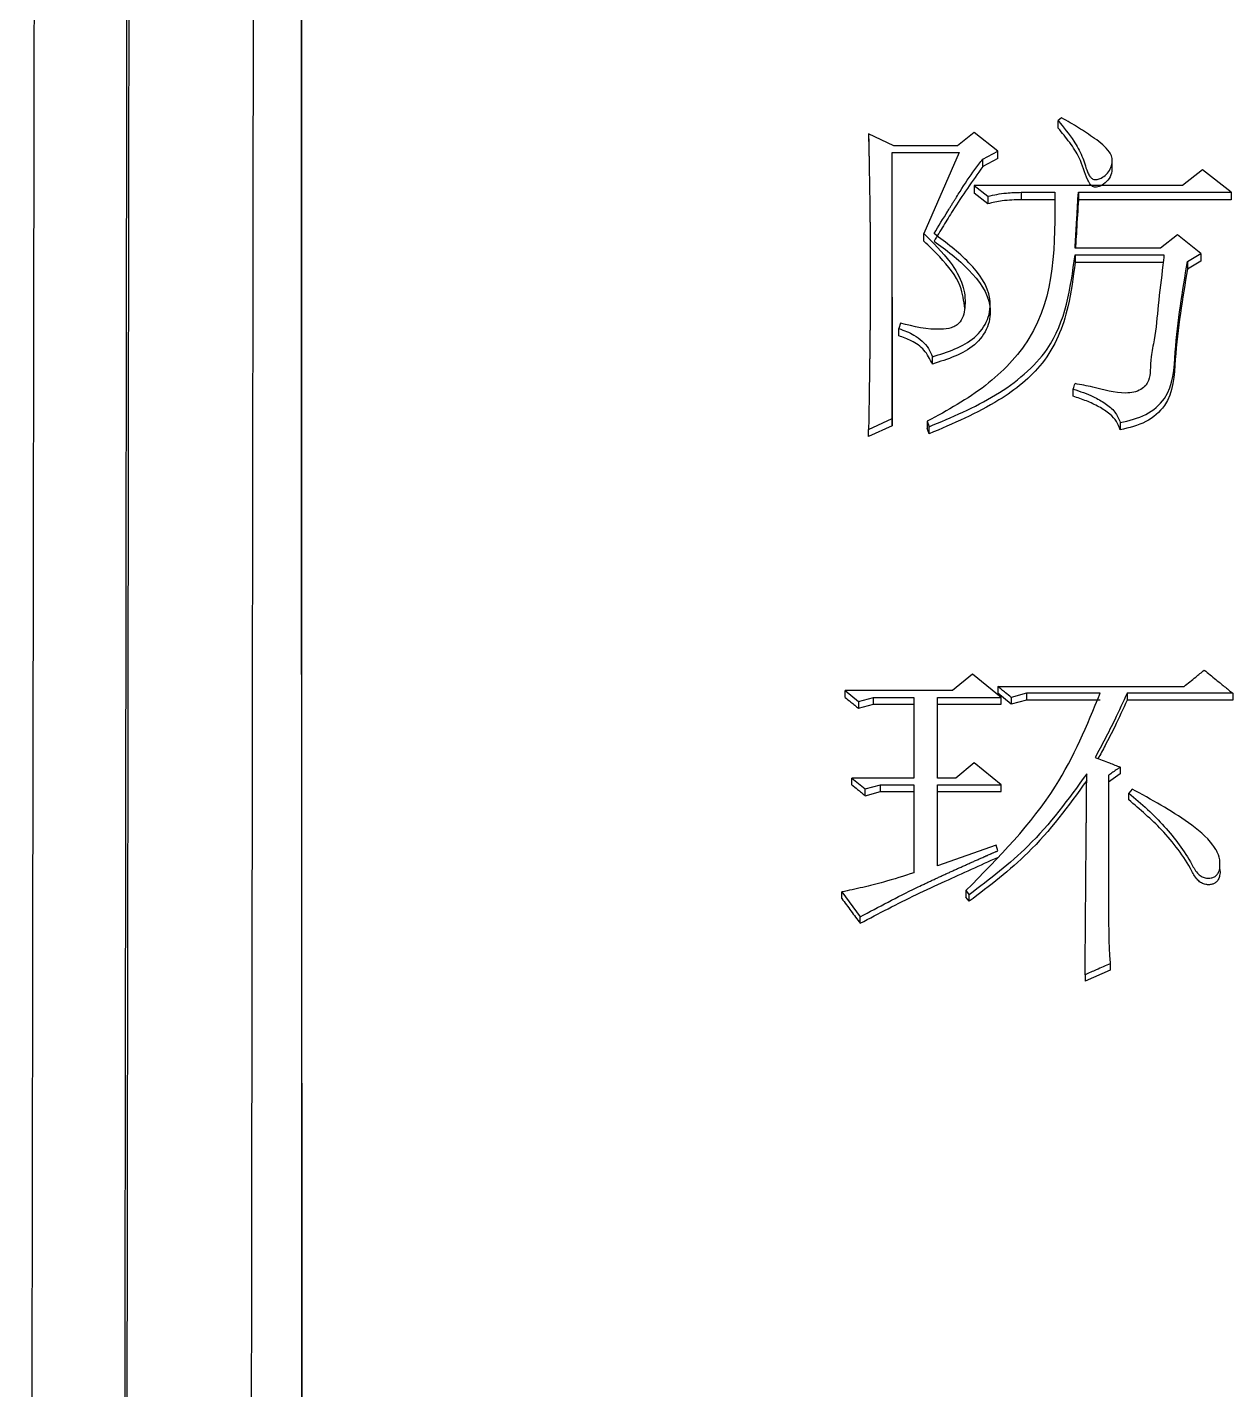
# Model space of a CAD drawing. Header units: millimetres. Extents: x 5659 to 7608, y 3628 to 5007.
# Drawn here: x 6097.13 to 6104.9, y 4800.38 to 4809.16 of the extents above; entities that cross this region are included whole.
import ezdxf

# ---------------------------------------------------------------- set-up
doc = ezdxf.new("R2010")
doc.units = ezdxf.units.MM

msp = doc.modelspace()

# ---------------------------------------------------------------- linework, layer by layer
at = {"color": 7, "linetype": 'Continuous', "lineweight": 25}
for p, q in [((6103.7955, 4808.5787), (6103.7737, 4808.5615)), ((6102.7137, 4808.399), (6102.5514, 4808.476)), ((6102.5514, 4808.476), (6102.5514, 4808.4274)), ((6103.2329, 4808.4846), (6103.1248, 4808.399)), ((6103.3844, 4808.3648), (6103.2329, 4808.4846)), ((6102.7029, 4808.3562), (6103.1356, 4808.3562)), ((6102.7029, 4806.6405), (6102.7029, 4808.3562)), ((6102.7029, 4808.3077), (6102.7029, 4808.3562)), ((6103.1248, 4808.399), (6102.7137, 4808.399)), ((6103.1356, 4808.3562), (6102.9084, 4807.8328)), ((6103.287, 4808.3134), (6103.3844, 4808.3648)), ((6103.3844, 4808.3163), (6103.3844, 4808.3648)), ((6103.3844, 4808.3163), (6103.287, 4808.265)), ((6103.287, 4808.265), (6103.287, 4808.3134)), ((6104.1215, 4808.2494), (6104.1215, 4808.2982)), ((6104.7041, 4808.2449), (6104.5743, 4808.142)), ((6104.888, 4808.0991), (6104.7041, 4808.2449)), ((6103.2329, 4808.142), (6103.3195, 4808.0733)), ((6104.5743, 4808.142), (6103.2329, 4808.142)), ((6103.2329, 4808.142), (6103.2329, 4808.0937)), ((6103.3195, 4808.0252), (6103.2329, 4808.0937)), ((6103.3195, 4808.0733), (6103.3195, 4808.0252)), ((6103.5358, 4808.0991), (6103.7522, 4808.0991)), ((6103.5358, 4808.0991), (6103.5358, 4808.0509)), ((6103.9036, 4808.0991), (6104.888, 4808.0991)), ((6103.9036, 4808.0991), (6103.9036, 4808.0509)), ((6104.888, 4808.0991), (6104.888, 4808.0509)), ((6103.7522, 4808.0509), (6103.5358, 4808.0509)), ((6104.888, 4808.0509), (6103.9036, 4808.0509)), ((6102.9084, 4807.785), (6102.9084, 4807.8328)), ((6104.5418, 4807.8242), (6104.4337, 4807.7382)), ((6104.6933, 4807.7037), (6104.5418, 4807.8242)), ((6104.4337, 4807.7382), (6103.882, 4807.7382)), ((6103.882, 4807.6951), (6104.4553, 4807.6951)), ((6104.4553, 4807.6475), (6103.882, 4807.6475)), ((6104.6067, 4807.6521), (6104.6933, 4807.7037)), ((6104.6933, 4807.6561), (6104.6067, 4807.6045)), ((6104.6067, 4807.6521), (6104.6067, 4807.6045)), ((6104.6933, 4807.7037), (6104.6933, 4807.6561)), ((6102.7029, 4807.4224), (6102.7029, 4806.5942)), ((6103.3358, 4807.327), (6103.3358, 4807.3743)), ((6102.757, 4807.2553), (6102.7462, 4807.2207)), ((6102.7462, 4807.1737), (6102.7462, 4807.2207)), ((6102.9625, 4806.9924), (6102.9625, 4807.0392)), ((6103.8712, 4806.7848), (6103.8712, 4806.8313)), ((6102.5515, 4806.571), (6102.7029, 4806.6405)), ((6102.7029, 4806.5942), (6102.5515, 4806.5248)), ((6102.7029, 4806.5942), (6102.7029, 4806.6405)), ((6102.9301, 4806.6231), (6102.9409, 4806.5884)), ((6102.9409, 4806.5422), (6102.9409, 4806.5884)), ((6104.1741, 4806.6144), (6104.1741, 4806.5682)), ((6102.5515, 4806.5248), (6102.5515, 4806.571)), ((6102.9409, 4806.5422), (6102.9301, 4806.5769)), ((6103.2222, 4804.9934), (6103.0924, 4804.8879)), ((6103.4061, 4804.8439), (6103.2222, 4804.9934)), ((6103.3844, 4804.9143), (6104.5851, 4804.9143)), ((6103.3844, 4804.9143), (6103.3844, 4804.8703)), ((6102.4, 4804.8879), (6102.4866, 4804.8175)), ((6103.0924, 4804.8879), (6102.4, 4804.8879)), ((6102.4, 4804.8439), (6102.4, 4804.8879)), ((6102.4866, 4804.8175), (6102.5839, 4804.8439)), ((6102.5839, 4804.8439), (6102.8436, 4804.8439)), ((6102.5839, 4804.8), (6102.5839, 4804.8439)), ((6102.8436, 4804.8439), (6102.8436, 4804.324)), ((6102.995, 4804.8439), (6103.4061, 4804.8439)), ((6102.995, 4804.324), (6102.995, 4804.8439)), ((6102.995, 4804.8), (6102.995, 4804.8439)), ((6103.471, 4804.8), (6103.3844, 4804.8703)), ((6103.5683, 4804.8703), (6103.471, 4804.8439)), ((6103.471, 4804.8439), (6103.471, 4804.8)), ((6103.5683, 4804.8263), (6103.471, 4804.8)), ((6104.0442, 4804.8703), (6103.5683, 4804.8703)), ((6104.0442, 4804.8264), (6103.5683, 4804.8263)), ((6104.8988, 4804.8703), (6104.2174, 4804.8703)), ((6104.2174, 4804.8703), (6104.2174, 4804.8264)), ((6104.8988, 4804.8264), (6104.2174, 4804.8264)), ((6102.4866, 4804.8175), (6102.4866, 4804.7736)), ((6102.4866, 4804.7736), (6102.5839, 4804.8)), ((6102.5839, 4804.8), (6102.8436, 4804.8)), ((6102.995, 4804.324), (6102.995, 4804.8)), ((6102.995, 4804.8), (6103.4061, 4804.8)), ((6103.233, 4804.4211), (6103.114, 4804.324)), ((6103.4061, 4804.2799), (6103.233, 4804.4211)), ((6104.1741, 4804.3946), (6104.1741, 4804.3513)), ((6102.4433, 4804.324), (6102.5299, 4804.2534)), ((6102.8436, 4804.324), (6102.4433, 4804.324)), ((6102.4433, 4804.2808), (6102.4433, 4804.324)), ((6103.114, 4804.324), (6102.995, 4804.324)), ((6104.1741, 4804.3513), (6104.0984, 4804.2984)), ((6104.0984, 4804.3417), (6104.0984, 4803.4208)), ((6104.0984, 4804.3417), (6104.0984, 4804.2984)), ((6104.0984, 4804.2984), (6104.0984, 4803.4207)), ((6102.5299, 4804.2534), (6102.6272, 4804.2799)), ((6102.5299, 4804.2102), (6102.5299, 4804.2534)), ((6102.5299, 4804.2102), (6102.6272, 4804.2367)), ((6102.6272, 4804.2799), (6102.8436, 4804.2799)), ((6102.6272, 4804.2367), (6102.6272, 4804.2799)), ((6102.6272, 4804.2367), (6102.8436, 4804.2367)), ((6102.8436, 4804.2799), (6102.8436, 4803.7136)), ((6102.995, 4804.2799), (6103.4061, 4804.2799)), ((6102.995, 4803.758), (6102.995, 4804.2799)), ((6102.995, 4804.2367), (6102.995, 4804.2799)), ((6102.995, 4803.758), (6102.995, 4804.2367)), ((6102.995, 4804.2367), (6103.4061, 4804.2367)), ((6104.2283, 4804.1839), (6104.2283, 4804.227)), ((6103.3736, 4803.8908), (6102.995, 4803.758)), ((6103.3844, 4803.8554), (6103.3736, 4803.8908)), ((6104.7875, 4803.8624), (6104.7875, 4803.8681)), ((6103.1789, 4803.5984), (6103.2005, 4803.5718)), ((6103.1789, 4803.5984), (6103.1789, 4803.5561)), ((6102.3784, 4803.5895), (6102.4974, 4803.4297)), ((6102.3784, 4803.5472), (6102.3784, 4803.5895)), ((6103.2005, 4803.5296), (6103.1789, 4803.5561)), ((6103.2005, 4803.5296), (6103.2005, 4803.5718)), ((6102.4974, 4803.3876), (6102.4974, 4803.4297)), ((6104.1092, 4803.0857), (6103.9469, 4803.0146)), ((6104.1092, 4803.1274), (6104.1092, 4803.0857)), ((6103.9469, 4803.0562), (6103.9469, 4803.0146))]:
    msp.add_line(p, q, dxfattribs=at)
at = {"color": 7, "linetype": 'Continuous', "lineweight": 25, "flags": 128}
for points in [[(6103.7737, 4808.5127), (6103.7737, 4808.5298), (6103.7737, 4808.5457), (6103.7737, 4808.5615)], [(6103.882, 4807.6951), (6103.882, 4807.6756), (6103.882, 4807.6475)], [(6102.9301, 4806.6231), (6102.9301, 4806.6043), (6102.9301, 4806.5906), (6102.9301, 4806.5769)], [(6103.4061, 4804.8), (6103.4061, 4804.822), (6103.4061, 4804.8439)], [(6103.5683, 4804.8703), (6103.5683, 4804.8593), (6103.5683, 4804.8483), (6103.5683, 4804.8263)], [(6104.8988, 4804.8703), (6104.8988, 4804.8483), (6104.8988, 4804.8264)], [(6103.4061, 4804.2367), (6103.4061, 4804.2476), (6103.4061, 4804.2637), (6103.4061, 4804.2799)], [(6104.2497, 4804.2533), (6104.239, 4804.2402), (6104.2283, 4804.227)]]:
    msp.add_lwpolyline(points, dxfattribs=at)
at = {"color": 7, "linetype": 'Continuous', "lineweight": 25}
for points, knots in [([(6098.8965, 4846.9423), (6098.8965, 4846.8383), (6098.8966, 4846.3175), (6098.8966, 4844.9506), (6098.8967, 4842.7907), (6098.8968, 4840.1723), (6098.8968, 4837.7098), (6098.8968, 4834.202), (6098.8969, 4831.059), (6098.8969, 4826.7439), (6098.8969, 4822.0569), (6098.897, 4816.9247), (6098.897, 4811.5011), (6098.8971, 4806.9424), (6098.8971, 4801.02), (6098.8972, 4796.1142), (6098.8973, 4789.4352), (6098.8974, 4785.1425), (6098.8974, 4782.1413)], [0, 0, 0, 0, 0.020124, 0.100733, 0.181328, 0.221587, 0.302184, 0.342442, 0.423039, 0.463298, 0.543894, 0.624491, 0.664749, 0.745346, 0.785604, 0.8662, 0.906458, 1, 1, 1, 1]), ([(6097.2279, 4845.9943), (6097.228, 4846.0226), (6097.2283, 4846.1111), (6097.227, 4845.1247), (6097.224, 4843.1118), (6097.2194, 4840.0492), (6097.2142, 4836.6609), (6097.2091, 4833.3235), (6097.2044, 4830.2538), (6097.1989, 4826.6104), (6097.1923, 4822.3397), (6097.1851, 4817.694), (6097.1774, 4812.7472), (6097.1692, 4807.5768), (6097.1602, 4801.8925), (6097.1503, 4795.6955), (6097.1396, 4789.0117), (6097.132, 4784.3209), (6097.1282, 4781.9269)], [0, 0, 0, 0, 0.039342, 0.122943, 0.206183, 0.289063, 0.371582, 0.416612, 0.465601, 0.518547, 0.575452, 0.636313, 0.690059, 0.746552, 0.805793, 0.867782, 0.932518, 1, 1, 1, 1]), ([(6097.7332, 4781.7913), (6097.7378, 4785.0906), (6097.7469, 4791.6891), (6097.7598, 4801.1191), (6097.7718, 4809.9997), (6097.7828, 4818.1574), (6097.7925, 4825.4578), (6097.8008, 4831.7755), (6097.8075, 4836.9976), (6097.8126, 4841.0541), (6097.8158, 4843.8021), (6097.8172, 4845.2482), (6097.8169, 4845.225), (6097.8167, 4845.2162)], [0, 0, 0, 0, 0.094309, 0.188619, 0.282928, 0.377238, 0.471547, 0.565857, 0.660166, 0.754475, 0.848785, 0.943094, 1, 1, 1, 1]), ([(6097.7472, 4781.7426), (6097.7505, 4784.1283), (6097.757, 4788.8349), (6097.7662, 4795.5842), (6097.7749, 4801.9267), (6097.7829, 4807.8219), (6097.7902, 4813.2525), (6097.7979, 4818.9855), (6097.8056, 4824.7541), (6097.8128, 4830.2344), (6097.8186, 4834.7015), (6097.8231, 4838.2247), (6097.8263, 4840.8866), (6097.8286, 4842.7895), (6097.8299, 4844.0083), (6097.8305, 4844.7253), (6097.8303, 4844.7561), (6097.8302, 4844.7708)], [0, 0, 0, 0, 0.06854, 0.13522, 0.200041, 0.263001, 0.324101, 0.38334, 0.468684, 0.549845, 0.626823, 0.699617, 0.768227, 0.832652, 0.892892, 0.948946, 1, 1, 1, 1]), ([(6098.6283, 4844.017), (6098.6284, 4844.0291), (6098.6287, 4844.1413), (6098.6285, 4843.7887), (6098.628, 4843.2187), (6098.6274, 4842.672), (6098.6267, 4841.9978), (6098.6257, 4841.1897), (6098.6246, 4840.2499), (6098.6233, 4839.1783), (6098.6212, 4837.4687), (6098.6179, 4834.7826), (6098.6127, 4830.6328), (6098.606, 4825.4164), (6098.5986, 4819.8096), (6098.591, 4814.1323), (6098.5836, 4808.6652), (6098.5754, 4802.6524), (6098.5664, 4796.1048), (6098.5566, 4789.0619), (6098.5498, 4784.1196), (6098.5463, 4781.6055)], [0, 0, 0, 0, 0.008365, 0.077995, 0.107986, 0.138061, 0.168221, 0.198465, 0.228793, 0.259205, 0.289702, 0.358895, 0.433683, 0.514064, 0.600037, 0.66048, 0.723411, 0.788828, 0.856732, 0.927123, 1, 1, 1, 1]), ([(6098.8974, 4783.0611), (6098.8974, 4783.3678), (6098.8974, 4786.2668), (6098.8973, 4791.6926), (6098.8972, 4797.9103), (6098.8971, 4803.9453), (6098.8971, 4808.5753), (6098.897, 4812.3863), (6098.897, 4813.8296), (6098.897, 4814.2265)], [0, 0, 0, 0, 0.027476, 0.259697, 0.491874, 0.607849, 0.840033, 0.956008, 1, 1, 1, 1]), ([(6103.7737, 4808.5615), (6103.8087, 4808.5181), (6103.867, 4808.4457), (6103.9321, 4808.3342), (6103.9506, 4808.255), (6103.9727, 4808.2078), (6103.9852, 4808.192), (6103.9974, 4808.1833), (6104.011, 4808.1799), (6104.0294, 4808.1815), (6104.056, 4808.1919), (6104.0865, 4808.2141), (6104.111, 4808.2492), (6104.1224, 4808.2875), (6104.122, 4808.3261), (6104.0909, 4808.3856), (6104.0105, 4808.4457), (6103.9058, 4808.5167), (6103.8323, 4808.558), (6103.7955, 4808.5787)], [0, 0, 0, 0, 0.156412, 0.260868, 0.365462, 0.392662, 0.410241, 0.42134, 0.432549, 0.445637, 0.467959, 0.506678, 0.545841, 0.586947, 0.621916, 0.6571, 0.775363, 0.887354, 1, 1, 1, 1]), ([(6104.1202, 4808.2495), (6104.1202, 4808.2445), (6104.1201, 4808.2231), (6104.1041, 4808.1867), (6104.0727, 4808.1538), (6104.0423, 4808.1375), (6104.0219, 4808.1322), (6104.0069, 4808.1321), (6103.9933, 4808.1372), (6103.9768, 4808.1519), (6103.9458, 4808.2137), (6103.9215, 4808.3111), (6103.8492, 4808.4209), (6103.799, 4808.482), (6103.7737, 4808.5127)], [0, 0, 0, 0, 0.024344, 0.105927, 0.186008, 0.233095, 0.258015, 0.277413, 0.297005, 0.320267, 0.377824, 0.626321, 0.811958, 1, 1, 1, 1]), ([(6102.5514, 4808.476), (6102.5517, 4808.4598), (6102.5522, 4808.4355), (6102.5528, 4808.4031), (6102.5532, 4808.3788), (6102.5537, 4808.3545), (6102.5541, 4808.3302), (6102.5546, 4808.3059), (6102.555, 4808.2815), (6102.5554, 4808.2572), (6102.556, 4808.2247), (6102.5565, 4808.1923), (6102.5571, 4808.1598), (6102.5575, 4808.1354), (6102.558, 4808.1029), (6102.5585, 4808.0704), (6102.5589, 4808.0379), (6102.5593, 4808.0135), (6102.5596, 4807.9891), (6102.56, 4807.9566), (6102.5604, 4807.9241), (6102.5607, 4807.8915), (6102.561, 4807.8671), (6102.5612, 4807.8427), (6102.5615, 4807.8101), (6102.5617, 4807.7775), (6102.5619, 4807.745), (6102.5621, 4807.7246), (6102.5621, 4807.7083), (6102.5622, 4807.6961), (6102.5622, 4807.6838), (6102.5623, 4807.6675), (6102.5623, 4807.6512), (6102.5624, 4807.6349), (6102.5624, 4807.6227), (6102.5624, 4807.6104), (6102.5624, 4807.5982), (6102.5625, 4807.586), (6102.5625, 4807.5758), (6102.5625, 4807.5676), (6102.5625, 4807.5615), (6102.5624, 4807.5533), (6102.5624, 4807.5452), (6102.5624, 4807.537), (6102.5624, 4807.5288), (6102.5624, 4807.5186), (6102.5624, 4807.5064), (6102.5624, 4807.4901), (6102.5623, 4807.4737), (6102.5622, 4807.4574), (6102.5622, 4807.4452), (6102.5621, 4807.4288), (6102.562, 4807.4084), (6102.5619, 4807.3839), (6102.5618, 4807.3594), (6102.5616, 4807.3349), (6102.5614, 4807.3022), (6102.5611, 4807.2694), (6102.5608, 4807.2367), (6102.5606, 4807.2122), (6102.5603, 4807.1876), (6102.56, 4807.1549), (6102.5596, 4807.1221), (6102.5592, 4807.0894), (6102.5589, 4807.0648), (6102.5586, 4807.0402), (6102.5582, 4807.0075), (6102.5578, 4806.9747), (6102.5573, 4806.9419), (6102.5569, 4806.9173), (6102.5565, 4806.8845), (6102.556, 4806.8517), (6102.5555, 4806.8188), (6102.5551, 4806.7942), (6102.5547, 4806.7696), (6102.5542, 4806.7367), (6102.5536, 4806.7039), (6102.5531, 4806.671), (6102.5527, 4806.6464), (6102.5522, 4806.6131), (6102.5517, 4806.5879), (6102.5515, 4806.571)], [0, 0, 0, 0, 0.025705, 0.038557, 0.05141, 0.064262, 0.077115, 0.089967, 0.102819, 0.115672, 0.128524, 0.154229, 0.167082, 0.179934, 0.192786, 0.218491, 0.231344, 0.244196, 0.257049, 0.269901, 0.295606, 0.308458, 0.321311, 0.334163, 0.347016, 0.37272, 0.385573, 0.398425, 0.404851, 0.411278, 0.417704, 0.42413, 0.436983, 0.443409, 0.449835, 0.456261, 0.462687, 0.469114, 0.47554, 0.478753, 0.481966, 0.485179, 0.491605, 0.494818, 0.498032, 0.504458, 0.510884, 0.51731, 0.530163, 0.536589, 0.543015, 0.549441, 0.562294, 0.575146, 0.587999, 0.600851, 0.613703, 0.639408, 0.652261, 0.665113, 0.677966, 0.690818, 0.716523, 0.729375, 0.742228, 0.75508, 0.767932, 0.793637, 0.80649, 0.819342, 0.832195, 0.857899, 0.870752, 0.883604, 0.896457, 0.909309, 0.935014, 0.947866, 0.960719, 0.973571, 1, 1, 1, 1]), ([(6102.9733, 4807.8328), (6103.0029, 4807.8813), (6103.0362, 4807.9359), (6103.0735, 4807.9963), (6103.0829, 4808.0114), (6103.0922, 4808.0265), (6103.1016, 4808.0416), (6103.111, 4808.0567), (6103.1241, 4808.0777), (6103.1637, 4808.141), (6103.2184, 4808.2235), (6103.2701, 4808.2913), (6103.287, 4808.3134)], [0, 0, 0, 0, 0.2975225, 0.3347128, 0.3719031, 0.3904982, 0.4276885, 0.4648788, 0.4834739, 0.5578545, 0.8555026, 1, 1, 1, 1]), ([(6103.287, 4808.265), (6103.221, 4808.1713), (6103.1327, 4808.0461), (6103.0335, 4807.8833), (6102.9934, 4807.8177), (6102.9733, 4807.785)], [0, 0, 0, 0, 0.597119, 0.798557, 1, 1, 1, 1]), ([(6103.7522, 4808.0991), (6103.754, 4807.7661), (6103.7566, 4807.2973), (6103.3146, 4806.8338), (6103.0596, 4806.6941), (6102.9301, 4806.6231)], [0, 0, 0, 0, 0.546872, 0.769893, 1, 1, 1, 1]), ([(6103.3195, 4808.0733), (6103.3592, 4808.0819), (6103.4304, 4808.0971), (6103.5035, 4808.0985), (6103.5358, 4808.0991)], [0, 0, 0, 0, 0.558835, 1, 1, 1, 1]), ([(6103.882, 4807.7382), (6103.8839, 4807.7709), (6103.8879, 4807.8363), (6103.8951, 4807.9566), (6103.9003, 4808.0441), (6103.9036, 4808.0991)], [0, 0, 0, 0, 0.2714755, 0.542951, 1, 1, 1, 1]), ([(6103.5358, 4808.0509), (6103.4947, 4808.0499), (6103.4215, 4808.0481), (6103.3506, 4808.0322), (6103.3195, 4808.0252)], [0, 0, 0, 0, 0.561085, 1, 1, 1, 1]), ([(6103.9036, 4808.0509), (6103.8997, 4807.9857), (6103.8941, 4807.893), (6103.8879, 4807.7887), (6103.8855, 4807.7497), (6103.8848, 4807.7382)], [0, 0, 0, 0, 0.626456, 0.889379, 1, 1, 1, 1]), ([(6102.9084, 4807.8328), (6102.9678, 4807.7737), (6103.0682, 4807.6737), (6103.1645, 4807.5137), (6103.1776, 4807.3943), (6103.1667, 4807.3142), (6103.1488, 4807.2685), (6103.1173, 4807.2391), (6103.0749, 4807.2213), (6102.9515, 4807.2075), (6102.8434, 4807.2341), (6102.757, 4807.2553)], [0, 0, 0, 0, 0.237031, 0.40138, 0.534635, 0.589033, 0.643886, 0.675792, 0.707579, 0.7663, 1, 1, 1, 1]), ([(6102.9625, 4807.0392), (6103.0617, 4807.0701), (6103.2115, 4807.1169), (6103.3293, 4807.2742), (6103.3493, 4807.4584), (6103.2049, 4807.6599), (6103.0516, 4807.7744), (6102.9733, 4807.8328)], [0, 0, 0, 0, 0.25015, 0.377758, 0.502112, 0.745934, 1, 1, 1, 1]), ([(6103.1722, 4807.3493), (6103.1656, 4807.3984), (6103.1492, 4807.5218), (6103.0322, 4807.6626), (6102.9426, 4807.7512), (6102.9084, 4807.785)], [0, 0, 0, 0, 0.289937, 0.729757, 1, 1, 1, 1]), ([(6102.9733, 4807.785), (6103.0516, 4807.7266), (6103.2048, 4807.6124), (6103.3493, 4807.4111), (6103.3293, 4807.2271), (6103.2114, 4807.07), (6103.0617, 4807.0233), (6102.9625, 4806.9924)], [0, 0, 0, 0, 0.2541019, 0.4978553, 0.6221436, 0.7497305, 1, 1, 1, 1]), ([(6102.9409, 4806.5884), (6103.0876, 4806.6496), (6103.3763, 4806.7699), (6103.804, 4807.1221), (6103.8527, 4807.4799), (6103.882, 4807.6951)], [0, 0, 0, 0, 0.2918042, 0.5741123, 1, 1, 1, 1]), ([(6103.882, 4807.6475), (6103.8706, 4807.5517), (6103.8437, 4807.3266), (6103.7096, 4806.9939), (6103.3668, 4806.7224), (6103.0958, 4806.6077), (6102.9409, 4806.5422)], [0, 0, 0, 0, 0.196577, 0.462275, 0.692724, 1, 1, 1, 1]), ([(6104.4553, 4807.6951), (6104.453, 4807.6735), (6104.4419, 4807.5656), (6104.4158, 4807.3843), (6104.4045, 4807.1856), (6104.3692, 4807.0468), (6104.3691, 4806.9585), (6104.3619, 4806.8949), (6104.3397, 4806.8527), (6104.306, 4806.8256), (6104.2609, 4806.8082), (6104.1533, 4806.7995), (6104.029, 4806.8397), (6103.9202, 4806.8592), (6103.8821, 4806.8661)], [0, 0, 0, 0, 0.051282, 0.25636, 0.431754, 0.51946, 0.589456, 0.639546, 0.668094, 0.696777, 0.732309, 0.768498, 0.918801, 1, 1, 1, 1]), ([(6104.1741, 4806.6144), (6104.2311, 4806.6279), (6104.3423, 4806.6542), (6104.5164, 4806.8045), (6104.5269, 4807.1727), (6104.575, 4807.4617), (6104.6067, 4807.6521)], [0, 0, 0, 0, 0.12954, 0.252639, 0.50766, 1, 1, 1, 1]), ([(6104.6067, 4807.6045), (6104.575, 4807.4144), (6104.5269, 4807.1257), (6104.5164, 4806.758), (6104.3422, 4806.6079), (6104.2311, 4806.5817), (6104.1741, 4806.5682)], [0, 0, 0, 0, 0.4922239, 0.7471943, 0.8703438, 1, 1, 1, 1]), ([(6102.7462, 4807.2207), (6102.78, 4807.2087), (6102.8352, 4807.189), (6102.8984, 4807.1424), (6102.9399, 4807.0946), (6102.955, 4807.0575), (6102.9625, 4807.0392)], [0, 0, 0, 0, 0.34974, 0.571287, 0.787704, 1, 1, 1, 1]), ([(6102.9625, 4806.9924), (6102.9473, 4807.024), (6102.9181, 4807.0848), (6102.8339, 4807.1433), (6102.7736, 4807.1642), (6102.7462, 4807.1737)], [0, 0, 0, 0, 0.371784, 0.714596, 1, 1, 1, 1]), ([(6103.8712, 4806.8313), (6103.873, 4806.8371), (6103.8766, 4806.8487), (6103.8802, 4806.8603), (6103.882, 4806.8661)], [0, 0, 0, 0, 0.499996, 1, 1, 1, 1]), ([(6103.8712, 4806.8313), (6103.9151, 4806.8161), (6103.9871, 4806.7911), (6104.0768, 4806.7405), (6104.1434, 4806.6868), (6104.1639, 4806.6383), (6104.1741, 4806.6144)], [0, 0, 0, 0, 0.349071, 0.571765, 0.789358, 1, 1, 1, 1]), ([(6104.1741, 4806.5682), (6104.167, 4806.5867), (6104.1526, 4806.6243), (6104.1031, 4806.6747), (6104.0368, 4806.7186), (6103.9562, 4806.7556), (6103.8996, 4806.775), (6103.8712, 4806.7848)], [0, 0, 0, 0, 0.162317, 0.328828, 0.549463, 0.773777, 1, 1, 1, 1]), ([(6104.5851, 4804.9143), (6104.5976, 4804.9244), (6104.6226, 4804.9447), (6104.6658, 4804.9799), (6104.6966, 4805.0049), (6104.7149, 4805.0197)], [0, 0, 0, 0, 0.288432, 0.576865, 1, 1, 1, 1]), ([(6104.7149, 4805.0197), (6104.7399, 4804.9995), (6104.783, 4804.9644), (6104.8443, 4804.9146), (6104.8807, 4804.8851), (6104.8988, 4804.8703)], [0, 0, 0, 0, 0.407194, 0.703597, 1, 1, 1, 1]), ([(6103.471, 4804.8439), (6103.4586, 4804.854), (6103.438, 4804.8707), (6103.4092, 4804.8942), (6103.3927, 4804.9076), (6103.3844, 4804.9143)], [0, 0, 0, 0, 0.428361, 0.714181, 1, 1, 1, 1]), ([(6102.4, 4804.8439), (6102.4124, 4804.8339), (6102.433, 4804.8171), (6102.4619, 4804.7937), (6102.4783, 4804.7803), (6102.4866, 4804.7736)], [0, 0, 0, 0, 0.4286084, 0.7143042, 1, 1, 1, 1]), ([(6103.1789, 4803.5984), (6103.3903, 4803.8126), (6103.7648, 4804.1921), (6103.9595, 4804.6646), (6104.0442, 4804.8703)], [0, 0, 0, 0, 0.564597, 1, 1, 1, 1]), ([(6104.2174, 4804.8703), (6104.1914, 4804.813), (6104.1468, 4804.7144), (6104.0764, 4804.5771), (6104.0333, 4804.4966), (6104.0118, 4804.4564)], [0, 0, 0, 0, 0.409741, 0.70481, 1, 1, 1, 1]), ([(6104.2174, 4804.8264), (6104.1914, 4804.769), (6104.1468, 4804.6705), (6104.0826, 4804.5455), (6104.0461, 4804.4772), (6104.031, 4804.4491)], [0, 0, 0, 0, 0.449925, 0.773337, 1, 1, 1, 1]), ([(6104.0118, 4804.4564), (6104.0272, 4804.4506), (6104.0579, 4804.4389), (6104.112, 4804.4183), (6104.1507, 4804.4035), (6104.1741, 4804.3946)], [0, 0, 0, 0, 0.283862, 0.567725, 1, 1, 1, 1]), ([(6104.1741, 4804.3946), (6104.1678, 4804.3902), (6104.152, 4804.3792), (6104.1268, 4804.3616), (6104.1078, 4804.3483), (6104.0984, 4804.3417)], [0, 0, 0, 0, 0.250001, 0.625, 1, 1, 1, 1]), ([(6103.9577, 4804.3506), (6103.8396, 4804.1887), (6103.627, 4803.8973), (6103.3317, 4803.672), (6103.2005, 4803.5718)], [0, 0, 0, 0, 0.555449, 1, 1, 1, 1]), ([(6103.9577, 4804.3073), (6103.8396, 4804.1456), (6103.627, 4803.8545), (6103.3317, 4803.6296), (6103.2005, 4803.5296)], [0, 0, 0, 0, 0.555388, 1, 1, 1, 1]), ([(6103.9469, 4803.0562), (6103.947, 4803.0648), (6103.9472, 4803.0904), (6103.9475, 4803.1246), (6103.9479, 4803.1673), (6103.9482, 4803.21), (6103.9485, 4803.2527), (6103.9489, 4803.2954), (6103.9492, 4803.3295), (6103.9495, 4803.3722), (6103.9498, 4803.4149), (6103.9502, 4803.4575), (6103.9505, 4803.5001), (6103.9508, 4803.5342), (6103.9511, 4803.5768), (6103.9514, 4803.6109), (6103.9517, 4803.6535), (6103.9521, 4803.696), (6103.9525, 4803.7386), (6103.9528, 4803.7811), (6103.9531, 4803.8151), (6103.9535, 4803.8577), (6103.9538, 4803.9002), (6103.9542, 4803.9427), (6103.9546, 4803.9852), (6103.9549, 4804.0191), (6103.9552, 4804.0616), (6103.9555, 4804.0956), (6103.9559, 4804.138), (6103.9562, 4804.1719), (6103.9566, 4804.2144), (6103.9571, 4804.2711), (6103.9575, 4804.3193), (6103.9577, 4804.3505)], [0, 0, 0, 0, 0.019729, 0.059186, 0.078915, 0.118372, 0.157829, 0.177558, 0.217015, 0.236744, 0.276201, 0.315659, 0.335387, 0.374845, 0.394573, 0.43403, 0.453759, 0.493216, 0.532674, 0.552402, 0.59186, 0.611588, 0.651046, 0.690503, 0.710232, 0.749689, 0.769418, 0.808875, 0.828604, 0.868061, 0.88779, 0.927247, 1, 1, 1, 1]), ([(6102.4433, 4804.2808), (6102.4557, 4804.2707), (6102.4763, 4804.2539), (6102.5051, 4804.2304), (6102.5216, 4804.217), (6102.5299, 4804.2102)], [0, 0, 0, 0, 0.4286083, 0.7143042, 1, 1, 1, 1]), ([(6104.2283, 4804.227), (6104.2692, 4804.1926), (6104.3892, 4804.0915), (6104.5288, 4803.9372), (6104.625, 4803.7907), (6104.663, 4803.7136), (6104.7005, 4803.6866), (6104.7293, 4803.6782), (6104.7573, 4803.6785), (6104.7814, 4803.6864), (6104.7995, 4803.701), (6104.813, 4803.7266), (6104.8195, 4803.7708), (6104.8107, 4803.831), (6104.7485, 4803.9316), (6104.618, 4804.0378), (6104.4371, 4804.151), (6104.3123, 4804.2191), (6104.2497, 4804.2532)], [0, 0, 0, 0, 0.09565, 0.280795, 0.373244, 0.419662, 0.436462, 0.4533, 0.470465, 0.483389, 0.496387, 0.510841, 0.535897, 0.579802, 0.622961, 0.750748, 0.875017, 1, 1, 1, 1]), ([(6104.8134, 4803.7433), (6104.8148, 4803.7359), (6104.8185, 4803.7178), (6104.814, 4803.6905), (6104.8045, 4803.6656), (6104.7891, 4803.649), (6104.7706, 4803.6397), (6104.7484, 4803.6355), (6104.7229, 4803.6371), (6104.696, 4803.6465), (6104.662, 4803.6739), (6104.5973, 4803.8016), (6104.4599, 4803.9849), (6104.3013, 4804.1212), (6104.2283, 4804.1839)], [0, 0, 0, 0, 0.025638, 0.062848, 0.0932405, 0.1144167, 0.1356048, 0.1575622, 0.1838027, 0.2141167, 0.2450176, 0.3224905, 0.6882691, 1, 1, 1, 1]), ([(6102.4974, 4803.4297), (6102.617, 4803.4934), (6102.7515, 4803.565), (6102.897, 4803.6347), (6102.9277, 4803.6492), (6102.9507, 4803.6601), (6102.9738, 4803.6709), (6102.9931, 4803.6799), (6103.0124, 4803.6888), (6103.0278, 4803.6959), (6103.0432, 4803.703), (6103.0548, 4803.7083), (6103.0664, 4803.7136), (6103.0819, 4803.7206), (6103.0974, 4803.7277), (6103.1129, 4803.7347), (6103.1245, 4803.7399), (6103.1361, 4803.7452), (6103.1517, 4803.7522), (6103.1672, 4803.7591), (6103.1827, 4803.7661), (6103.1944, 4803.7713), (6103.2099, 4803.7782), (6103.2254, 4803.7851), (6103.241, 4803.792), (6103.2527, 4803.7972), (6103.2643, 4803.8024), (6103.276, 4803.8075), (6103.2877, 4803.8127), (6103.2974, 4803.817), (6103.3052, 4803.8205), (6103.311, 4803.823), (6103.3169, 4803.8256), (6103.3246, 4803.829), (6103.3324, 4803.8325), (6103.3402, 4803.8359), (6103.346, 4803.8385), (6103.3519, 4803.8411), (6103.3597, 4803.8445), (6103.3675, 4803.8479), (6103.3764, 4803.8519), (6103.3814, 4803.8541), (6103.3844, 4803.8554)], [0, 0, 0, 0, 0.414083, 0.465835, 0.49171, 0.517586, 0.543462, 0.569338, 0.582276, 0.608151, 0.621089, 0.634027, 0.646965, 0.659903, 0.685779, 0.698716, 0.711654, 0.724592, 0.73753, 0.763406, 0.776344, 0.789282, 0.802219, 0.828095, 0.841033, 0.853971, 0.866909, 0.879847, 0.892784, 0.905722, 0.912191, 0.91866, 0.925129, 0.931598, 0.944536, 0.951005, 0.957474, 0.963943, 0.970412, 0.98335, 0.989818, 1, 1, 1, 1]), ([(6102.4974, 4803.3876), (6102.6173, 4803.4508), (6102.7971, 4803.5456), (6103.0395, 4803.6559), (6103.2144, 4803.7359), (6103.3278, 4803.7872), (6103.3844, 4803.8128)], [0, 0, 0, 0, 0.414296, 0.62139, 0.810694, 1, 1, 1, 1]), ([(6102.8436, 4803.7136), (6102.7788, 4803.6927), (6102.6703, 4803.6575), (6102.5142, 4803.6188), (6102.4237, 4803.5993), (6102.3784, 4803.5895)], [0, 0, 0, 0, 0.424962, 0.712284, 1, 1, 1, 1]), ([(6102.3784, 4803.5472), (6102.3983, 4803.5206), (6102.428, 4803.4807), (6102.4677, 4803.4275), (6102.4875, 4803.4009), (6102.4974, 4803.3876)], [0, 0, 0, 0, 0.5, 0.75, 1, 1, 1, 1]), ([(6104.0984, 4803.4208), (6104.0987, 4803.386), (6104.0992, 4803.3198), (6104.1014, 4803.2219), (6104.1066, 4803.1589), (6104.1092, 4803.1274)], [0, 0, 0, 0, 0.355817, 0.677713, 1, 1, 1, 1]), ([(6104.1092, 4803.1274), (6104.0942, 4803.1209), (6104.0642, 4803.1077), (6104.0101, 4803.084), (6103.971, 4803.0668), (6103.9469, 4803.0562)], [0, 0, 0, 0, 0.277507, 0.555013, 1, 1, 1, 1])]:
    msp.add_open_spline(points, degree=3, knots=knots, dxfattribs=at)

doc.saveas('drawing.dxf')
